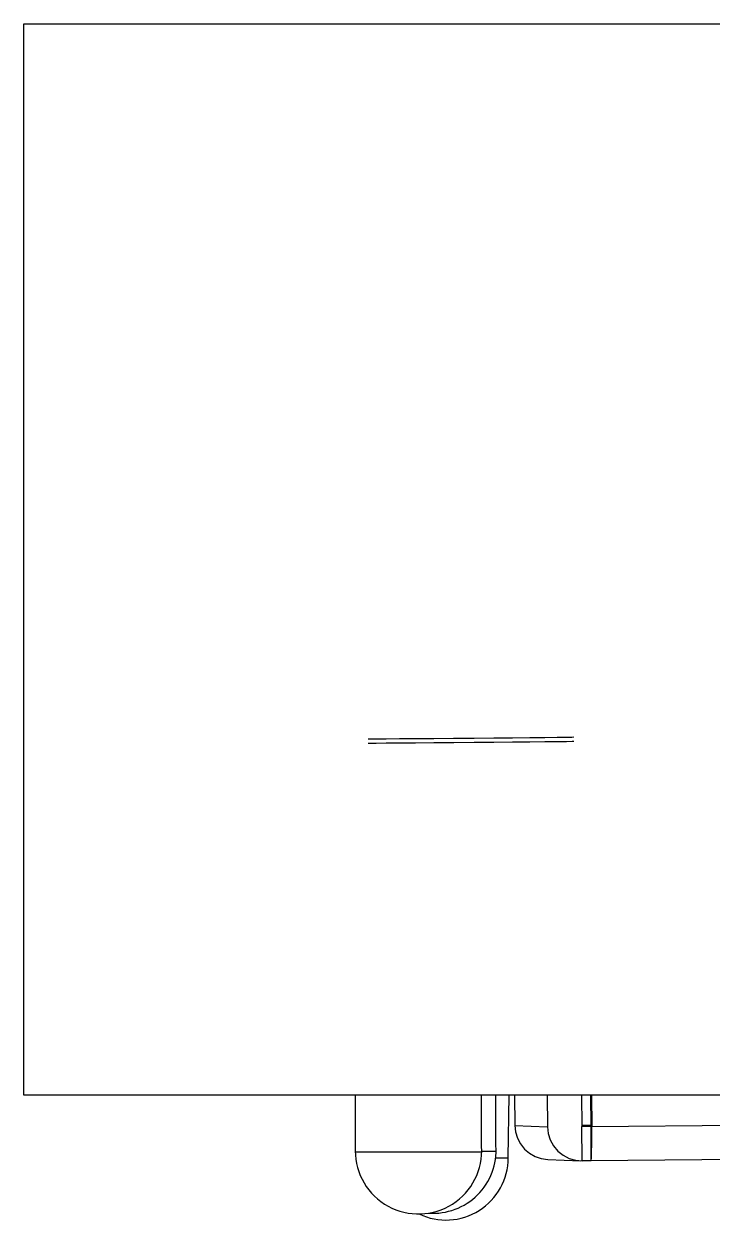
# Model space of a CAD drawing. Extents: x 2.75 to 8.34, y 2.35 to 7.17.
# Drawn here: x 2.7505 to 2.9085, y 6.1277 to 6.4024 of the extents above; entities that cross this region are included whole.
import ezdxf

# ---------------------------------------------------------------- set-up
doc = ezdxf.new("R2010")
doc.units = 0
doc.header["$LTSCALE"] = 0.5
doc.layers.add('TANGENT_LINES', color=7, linetype='CONTINUOUS')
doc.layers.add('VISIBLE', color=7, linetype='CONTINUOUS')

msp = doc.modelspace()

# ---------------------------------------------------------------- linework, layer by layer
at = {"layer": 'TANGENT_LINES'}
for p, q in [((2.880857069439986, 6.149154460050512), (3.562594825088051, 6.155094731485218)), ((2.863202715246482, 6.149399035464678), (2.870716604387719, 6.149081543929262))]:
    msp.add_line(p, q, dxfattribs=at)
at = {"layer": 'VISIBLE'}
for p, q in [((2.75049857681415, 6.156362828411218), (2.75049857681415, 6.402425820537203)), ((2.75049857681415, 6.402425820537203), (2.947348970514937, 6.402425820537203)), ((2.947348970514937, 6.156362828411218), (2.75049857681415, 6.156362828411218)), ((2.826528982690674, 6.156362828411218), (2.826528982690674, 6.143342777889103)), ((2.855564432690674, 6.144571564677363), (2.855564432690674, 6.156362828411218)), ((2.85887490723983, 6.144721432682924), (2.85887490723983, 6.156362828411218)), ((2.861678527643103, 6.141944035104482), (2.861920357140479, 6.156362828411218)), ((2.863142372948643, 6.156362828411218), (2.863202715246434, 6.149399035470582)), ((2.87065351097867, 6.156362828411218), (2.870716604387744, 6.149081543926032)), ((2.8785240937086, 6.156362828411218), (2.878586592908932, 6.149150118488049)), ((2.880552313084873, 6.156362828411218), (2.8806146859194, 6.149164701712945)), ((2.880794607860035, 6.156362828411218), (2.880857069439784, 6.14915446008521)), ((2.880612947432365, 6.149365331523245), (2.878583985178378, 6.149451063203499)), ((2.880614685757152, 6.149164701711778), (2.878586592900819, 6.149150118487991)), ((2.878654819776995, 6.141276408013435), (2.878586592908932, 6.149150118488049)), ((2.8806146859194, 6.149164701712945), (2.880682912787463, 6.141290991238331)), ((3.562420668435379, 6.147231262673039), (2.880682912787315, 6.141290991238333)), ((2.826528982690674, 6.143342777889103), (2.855564432690674, 6.143342777889103)), ((2.855564432690674, 6.143492645894664), (2.85887490723983, 6.143492645894664)), ((2.85879685346314, 6.141944035104482), (2.861678527643103, 6.141944035104482)), ((2.870740292069813, 6.141600613998183), (2.878254181211044, 6.141283122462767)), ((2.880682912625216, 6.141290991237165), (2.878654819768883, 6.141276408013377))]:
    msp.add_line(p, q, dxfattribs=at)
for points in [[(2.829513720086549, 6.238222851485271), (2.829985556745396, 6.238219573501912), (2.831382091584037, 6.238224602420374), (2.833647540112432, 6.238237737360847), (2.836691409141748, 6.238258453649019), (2.840392111528686, 6.238285923774155), (2.844601822965735, 6.238319050443958), (2.849152386813165, 6.238356510415834), (2.853862031104685, 6.23839680735373)], [(2.829522248445057, 6.237238637675945), (2.829994085103904, 6.237235359692585), (2.831390619942545, 6.237240388611047), (2.83365606847094, 6.23725352355152), (2.836699937500256, 6.237274239839692), (2.840400639887194, 6.237301709964829), (2.844610351324242, 6.237334836634632), (2.849160915171673, 6.237372296606508), (2.853870559463193, 6.237412593544404)], [(2.853862031104685, 6.23839680735373), (2.858365561656982, 6.238436733104641), (2.862675855292253, 6.238476318951983), (2.866633676943999, 6.238514102476818), (2.870092812909108, 6.238548687843365), (2.872925472416918, 6.23857879736532), (2.875027008600354, 6.23860331870739), (2.876319784462444, 6.238621345978268), (2.876756041017885, 6.238632213196953)], [(2.853870559463193, 6.237412593544404), (2.85837409001549, 6.237452519295315), (2.862684383650761, 6.237492105142656), (2.866642205302507, 6.237529888667492), (2.870101341267616, 6.237564474034039), (2.872934000775425, 6.237594583555993), (2.875035536958862, 6.237619104898063), (2.876328312820951, 6.237637132168942), (2.876764569376392, 6.237647999387627)], [(2.863202715246583, 6.149399035464679), (2.863357203356069, 6.147913366558647), (2.863789339843537, 6.146483628331636), (2.864483573936077, 6.145161271043314), (2.865414923071383, 6.143993880765439), (2.866549871915005, 6.143023466959462), (2.867847578436133, 6.142284950732871), (2.869261343640344, 6.14180490817555), (2.870740292069813, 6.141600613998183)], [(2.870716604387814, 6.149081543929263), (2.870881134411549, 6.147546776858044), (2.871341780884145, 6.146073625306517), (2.872080841419988, 6.14471870166267), (2.873069914337148, 6.1435340748823), (2.874270990118089, 6.142565269508241), (2.875637912094107, 6.141849516187716), (2.877118150220229, 6.141414320919442), (2.87865481977538, 6.14127640801352)], [(2.880682912787414, 6.141290991238235), (2.880728888506388, 6.141440284327696), (2.880770475483987, 6.141886422445446), (2.880806075555986, 6.142612260753812), (2.880834320631581, 6.143589905693652), (2.880854125268358, 6.144781786918188), (2.880864728385231, 6.146142101100362), (2.880865722510364, 6.147618572129014), (2.880857069440088, 6.149154460050513)]]:
    msp.add_lwpolyline(points, dxfattribs=at)
for centre, radius, start, end in [((2.841080007690674, 6.143588827889103), 0.014517725, 180, 3.881445679568096), ((2.84439048223983, 6.143738695894664), 0.014517725, 266.0385138718014, 3.881445679571592), ((2.847406874686108, 6.14193994422753), 0.0142716535433071, 244.3756165291791, 0.0164234639207874)]:
    msp.add_arc(centre, radius, start, end, dxfattribs=at)

doc.saveas('drawing.dxf')
